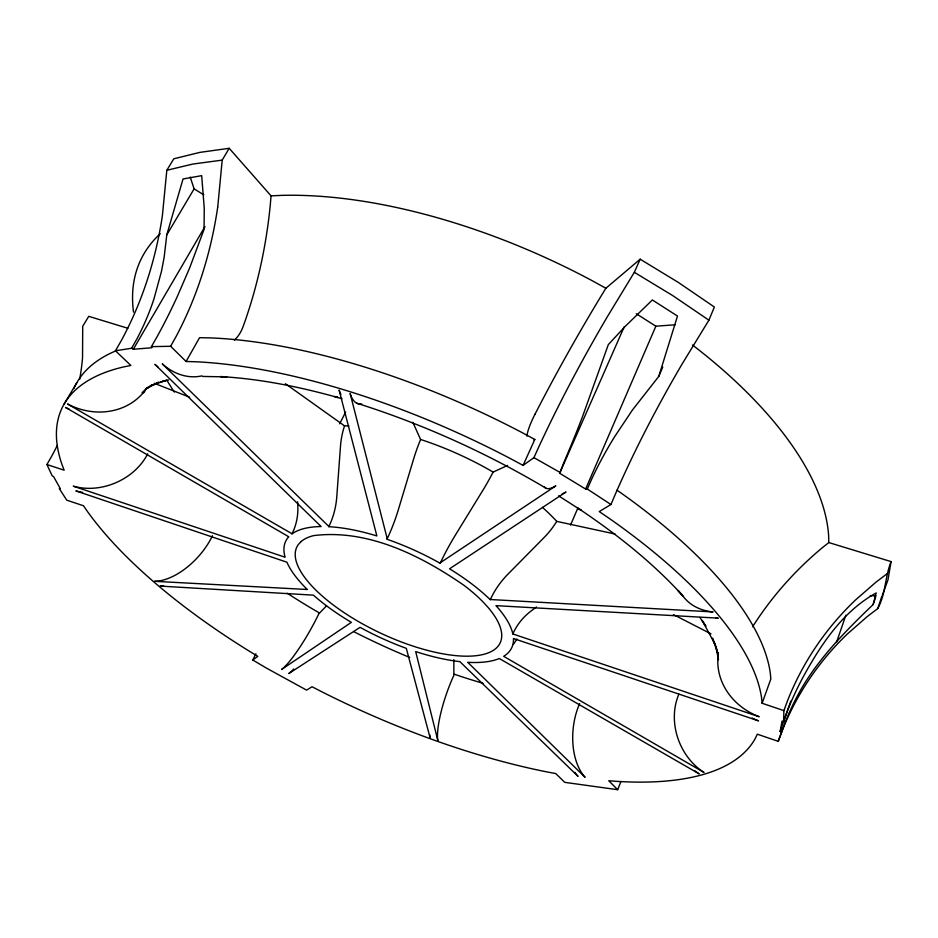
<?xml version="1.0" encoding="UTF-8"?>
<svg xmlns="http://www.w3.org/2000/svg" width="938" height="938" viewBox="0 0 938 938"><rect width="100%" height="100%" fill="white"/><g stroke="black" fill="none" stroke-linecap="round" stroke-linejoin="round"><path stroke-width="1.41" d="M234.418 340.107A39.232 29.254 82.4 0 0 243.059 326.729A556.246 449.114 61.1 0 0 270.238 205.481L271.047 195.854L229.189 148.298L222.2 160.128L217.722 207.134M229.189 148.298L199.935 152.378L173.788 158.792L166.812 170.282L162.368 215.846A447.883 367.286 59.4 0 1 120.885 341.35L115.456 350.777L130.874 365.457L123.441 366.969A384.029 146.305 25.2 0 0 62.06 464.72L64.147 470.196L46.9 464.521L51.602 456.349A302.599 226.035 -28.5 0 0 57.3 445.421M131.613 348.268L133.313 349.264L151.886 347.752L151.428 346.638L156.916 337.012A405.204 211.882 -78.2 0 0 177.294 296.537L189.628 267.998L204.05 229.435L204.25 208.271L201.682 175.664L183.039 178.959L166.776 234.875L164.127 257.481L161.43 271.528L153.902 299.105A361.153 304.088 17.8 0 1 136.995 338.759L131.613 348.268L115.456 350.777M752.581 626.795A474.3 397.935 30.7 0 1 822.18 547.839L828.805 542.563L891.1 561.604C884.862 576.776 885.894 593.989 877.722 608.598L867.216 616.594L847.401 633.936A381.707 322.707 31.5 0 0 781.706 731.863L778.247 741.36L757.318 734.173L755.301 738.405A384.029 146.305 25.2 0 1 616.805 781.366L608.762 780.756L617.673 789.702L620.933 781.495M891.1 561.604L887.946 579.989L882.283 595.407M778.247 741.36L781.565 732.297L780.146 731.452L782.046 721.099L783.617 721.263L783.898 710.629L787.486 700.827A398.064 333.975 30.4 0 1 855.562 599.933L876.08 582.064L886.985 573.822M781.565 732.297L785.059 722.729A298.354 228.778 72.3 0 1 802.189 687.366C820.867 655.932 846.92 629.703 873.137 604.553L876.162 592.922C843.778 610.978 822.532 642.073 804.921 673.777A356.264 297.323 -19 0 0 787.158 711.532L783.617 721.263M587.294 489.05L591.984 478.45A421.021 303.701 -28.9 0 1 614.472 436.956L632.388 410.07L658.793 376.384L677.494 316.047L652.356 299.961L624.989 326.6L608.328 344.598L582.346 417.105A440.801 112.736 -74.6 0 1 564.266 461.531L559.681 473.268L585.617 489.038L587.294 489.05L610.943 504.503L615.48 493.857A518.351 180.002 -55 0 1 682.243 363.792L708.894 320.186L714.369 307.031L678.42 282.479L640.162 259.205L605.866 288.259L600.426 297.158A634.979 185.196 -55.8 0 0 535.047 414.139M877.722 608.598L881.72 596.709M873.137 604.553L875.646 597.131M836.555 642.225L845.877 615.164M780.146 731.452L790.816 701.073M783.898 710.629L762.125 703.265L770.837 678.995L770.333 673.332A381.614 150.127 25.2 0 0 621.308 493.189L616.899 490.14M658.793 376.384L662.756 367.051M585.617 489.038L655.861 326.201L675.29 324.783M570.527 525.081L577.984 507.775M212.434 535.68L211.918 536.841A52.305 28.199 -47.5 0 1 154.477 581.302L307.312 589.498A124.93 46.794 25.2 0 1 286.899 562.202L75.884 490.902A56.526 45.833 -23.5 0 0 82.626 492.391M559.681 473.268L624.309 326.6M151.428 346.638L170.634 346.286L186.087 361.482L196.065 361.775A384.029 146.305 25.2 0 1 510.272 458.506L523.076 465.389L533.921 457.65L538.74 447.039A525.526 150.983 -55.9 0 1 607.519 316.434L634.334 272.313L640.162 259.205M523.076 465.389L534.812 439.453L522.103 432.606A381.614 150.127 25.2 0 0 209.537 337.868L199.56 337.692L186.087 361.482M326.565 605.772L318.721 613.968A50.16 8.419 -60.3 0 1 281.588 669.486L351.351 622.351A124.93 46.794 25.2 0 1 313.409 595.149L160.07 586.086A52.141 28.281 -47.5 0 0 163.599 585.875M453.851 659.66L453.851 675.348A50.335 11.35 -71 0 0 437.882 740.727L415.686 651.57A124.93 46.794 25.2 0 0 459.866 661.63L578.043 776.359A52.634 31.071 -84.5 0 1 574.9 772.373M617.673 789.702L564.782 782.351L555.753 773.58L547.065 771.939A384.029 146.305 25.2 0 1 320.866 691.294L312.037 686.745L306.585 690.122L266.943 668.384L252.791 660.024L255.91 653.786M339.662 423.8L345.606 412.181M170.634 346.286L176.063 336.566A464.146 373.84 62 0 0 217.71 207.134M133.313 349.264L204.988 226.539M166.776 234.875L194.119 188.866L190.226 177.106M64.042 404.196L76.869 382.634M513.356 644.371L516.979 639.059M147.383 387.371L145.871 389.364A63.268 56.421 29.2 0 1 67.524 403.973L292.093 533.816A124.93 46.794 25.2 0 1 321.101 526.546L154.922 364.378A68.368 51.895 81.9 0 0 157.936 366.899M142.072 392.659L147.583 387.675M534.027 440.063L534.812 439.453M536.43 606.98L531.799 610.462A62.529 56.737 -2.4 0 0 512.84 633.959L759.17 716.726A64.147 56.984 12.1 0 1 717.898 657.878M252.791 660.024L257.821 656.365L249.508 651.3A384.029 146.305 25.2 0 1 87.433 511.491L83.47 505.758L66.75 500.165L59.305 488.604L60.267 488.592L53.583 476.598L52.165 475.801L46.9 464.521M146.82 388.555L152.167 384.756L145.976 388.871L158.569 382.212L151.874 385.354L165.733 380.441M361.74 403.973A72.613 23.602 -74 0 1 350.132 393.456L387.394 539.397A124.93 46.794 25.2 0 1 439.781 563.081L555.824 485.861A72.918 17.775 -58.1 0 1 544.38 487.08M610.943 504.503L599.241 511.573L610.38 519.195A384.029 146.305 25.2 0 1 761.562 697.708L762.125 703.265M440.192 563.316A66.668 14.914 -59.4 0 1 455.821 534.39L482.191 491.418A62.295 13.003 -59 0 0 493.118 472.084L507.599 465.447M165.651 380.441L160.07 382.094L168.688 379.96M166.812 170.282L192.935 164.033L222.2 160.128M271.047 195.854L281.846 195.362A375.892 174.785 25.2 0 1 592.628 280.943L605.866 288.259M285.387 383.724L344.539 425.887L346.145 425.864A160.421 66.973 25.2 0 1 348.901 425.899M202.702 376.443L226.797 376.877L220.653 376.584C260.424 378.858 299.668 386.855 337.973 397.548L334.596 396.54L342.03 398.744M201.975 375.88A68.65 51.907 82 0 1 162.274 363.862L329.109 526.722A124.93 46.794 25.2 0 1 376.865 535.95L339.122 390.091A72.484 24.001 -74 0 0 340.904 394.488M870.265 595.642L876.069 595.9M562.167 493.904A72.824 18.221 -58.1 0 0 565.977 492.016L449.536 568.803A124.93 46.794 25.2 0 1 490.023 599.499L713.079 611.939A69.377 49.257 -36.5 0 1 681.867 594.458M542.457 507.376A160.421 66.973 25.2 0 1 555.577 520.098L556.726 521.376L615.047 534.015M127.803 328.265L88.735 316.329L82.72 326.307L82.532 357.777A302.599 226.035 -28.5 0 1 79.636 379.398M356.651 403.164C422.886 424.082 486.588 452.913 546.291 488.381M412.849 422.299L420.587 439.488L422.675 440.156A160.421 66.973 25.2 0 1 491.195 470.958L493.118 472.084M454.379 674.246L461.344 676.591A316.528 129.444 25.2 0 0 483.023 683.298M154.324 383.314L189.687 397.208M673.425 614.601L710.992 633.842M533.921 457.65L559.599 472.201M319.237 612.854L312.823 609.125A316.528 129.444 25.2 0 1 287.239 593.25M634.334 272.313L672.769 295.622L708.894 320.186M194.119 188.866L203.781 194.823M558.579 495.85L581.255 510.354L578.594 508.572C615.996 533.663 651.722 561.745 682.196 595.055L678.01 590.471L683.345 596.556M636.269 313.726L655.861 326.201M699.971 617.567L705.868 626.279L702.14 620.393L715.319 644.863L712.446 638.157L717.699 653.118L715.846 645.954L718.426 659.777L717.652 652.367L717.98 658.839M512.84 633.959L512.805 633.76A124.93 46.794 25.2 0 0 495.979 605.655L718.25 618.154A69.107 49.304 -36.4 0 1 715.729 617.837M297.581 501.795L297.745 504.644A62.154 57.03 42.3 0 1 291.953 533.933M828.805 542.563L828.641 535.774A375.892 174.785 25.2 0 0 692.49 345.008M133.524 312.12A375.892 174.785 25.2 0 1 160.257 233.691M73.868 388.602A381.614 150.127 25.2 0 1 117.109 350.343M344.539 425.887A61.392 42.198 88.9 0 0 340.447 446.828L336.848 495.956A64.769 47.052 89.9 0 1 328.769 526.699M386.948 539.256A66.539 19.909 -72.1 0 0 398.685 508.607L413.201 460.37A62.236 17.388 -72.7 0 1 420.587 439.488M409.707 657.444A316.528 129.444 25.2 0 1 353.708 631.626M147.723 453.804A56.784 45.962 -23.4 0 1 73.305 486.165L285.093 557.219A124.93 46.794 25.2 0 1 288.763 536.759L65.531 407.42A62.94 56.198 29 0 0 69.283 409.249M145.144 390.372A62.94 56.198 29 0 1 143.514 392.811M174.339 392.072A364.401 169.262 25.2 0 1 166.718 379.902M556.726 521.376A61.556 39.29 -42 0 1 543.395 538.248L508.595 573.505A65.109 44.027 -43 0 0 490.269 599.757M678.901 694.143A57.652 48.119 68.1 0 0 704.004 772.443L503.671 656.319A124.93 46.794 25.2 0 0 513.461 638.52L758.525 720.853A63.819 56.761 12.3 0 1 752.1 718.027M694.472 770.544A57.382 47.967 68.1 0 0 699.15 773.862L499.309 658.523A124.93 46.794 25.2 0 1 467.745 662.31L585.101 777.309A52.809 31.013 -84.5 0 1 579.637 703.652M293.735 668.982A50.113 8.63 -60.3 0 1 288.822 673.543L360.075 627.334A124.93 46.794 25.2 0 0 406.318 648.346L430.143 737.96A50.277 11.561 -70.9 0 1 429.768 734.817M526.898 436.111A41.26 9.181 -58.2 0 1 535.012 414.162M301.168 541.507L298.507 544.31A112.396 42.093 25.2 0 0 412.122 645.801A112.396 42.093 25.2 0 0 488.135 607.496L483.117 602.02A112.396 42.093 25.2 0 0 463.947 585.312C420.634 555.402 367.766 528.88 313.726 535.598A112.396 42.093 25.2 0 0 301.168 541.507"/></g></svg>
